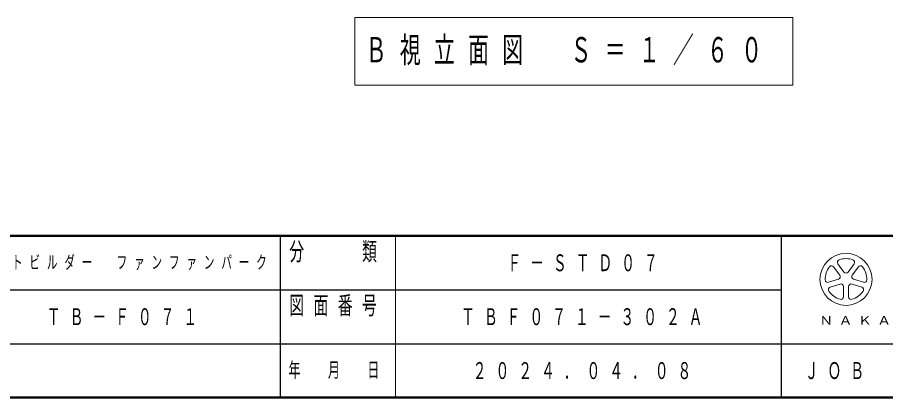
# Model space of a CAD drawing. Units: millimetres on the paper. Extents: x -385 to 0, y -594 to 267.
# Drawn here: x -169.1 to -56.4, y -297 to -247.6 of the extents above; entities that cross this region are included whole.
import ezdxf

# ---------------------------------------------------------------- set-up
doc = ezdxf.new("R2010")
doc.units = ezdxf.units.MM
doc.layers.add('1_60', color=7, linetype='Continuous', lineweight=25)
doc.layers.add('NAKAMURA図枠', color=7, linetype='Continuous', lineweight=13)
doc.layers.add('図面情報', color=7, linetype='Continuous')
doc.styles.add('ＭＳ ゴシック', font='')
doc.styles.get('ＭＳ ゴシック').set_extended_font_data('MS Gothic')

msp = doc.modelspace()

# ---------------------------------------------------------------- linework, layer by layer
at = {"layer": '1_60', "lineweight": 13}
for p, q in [((-125.274, -247.6), (-125.274, -256.4)), ((-68.474, -247.6), (-125.274, -247.6)), ((-68.474, -256.4), (-68.474, -247.6)), ((-125.274, -256.4), (-68.474, -256.4))]:
    msp.add_line(p, q, dxfattribs=at)
at = {"layer": 'NAKAMURA図枠', "lineweight": 50}
for p, q in [((-385, -276), (0, -276)), ((-385, -297), (0, -297))]:
    msp.add_line(p, q, dxfattribs=at)
at = {"layer": 'NAKAMURA図枠', "color": 211, "lineweight": 25}
for p, q in [((-135, -276), (-135, -297)), ((-70, -276), (-70, -297)), ((-187.5, -283), (-70, -283)), ((-242.5, -290), (0, -290))]:
    msp.add_line(p, q, dxfattribs=at)
at = {"layer": 'NAKAMURA図枠'}
for p, q in [((-120, -276), (-120, -297)), ((-62.39, -281.083), (-63.175, -280.003)), ((-62.629, -279.607), (-61.844, -280.687)), ((-61.298, -280.687), (-60.513, -279.607)), ((-59.967, -280.003), (-60.752, -281.083)), ((-63.828, -282.015), (-62.559, -281.603)), ((-60.583, -281.603), (-59.313, -282.015)), ((-62.35, -282.245), (-63.62, -282.657)), ((-61.908, -283.901), (-61.908, -282.566)), ((-61.233, -282.566), (-61.233, -283.901)), ((-59.522, -282.657), (-60.792, -282.245))]:
    msp.add_line(p, q, dxfattribs=at)
msp.add_circle((-61.571, -281.637), 3.375, dxfattribs=at)
for centre, radius, start, end in [((-62.356, -279.408), 0.338, 109.39847, 215.99997), ((-61.571, -281.637), 2.7, 70.60155, 109.39847), ((-60.786, -279.408), 0.338, 324, 70.60155), ((-61.571, -281.637), 2.7, 142.60154, 181.39846), ((-63.448, -280.202), 0.338, 35.99999, 142.60154), ((-59.694, -280.202), 0.338, 37.39846, 143.99995), ((-61.571, -281.637), 2.7, 358.60155, 37.39847), ((-62.663, -281.282), 0.338, 287.99998, 35.99999), ((-61.571, -280.488), 0.338, 215.99998, 324), ((-60.479, -281.282), 0.338, 143.99996, 251.99999), ((-63.933, -281.694), 0.338, 181.39848, 287.99997), ((-63.516, -282.978), 0.338, 107.99999, 214.60154), ((-62.246, -282.566), 0.338, 359.99997, 107.99999), ((-60.896, -282.566), 0.338, 71.99997, 179.99999), ((-59.626, -282.978), 0.338, 325.39847, 71.99996), ((-59.209, -281.694), 0.338, 252.00001, 358.60156), ((-61.571, -281.637), 2.7, 214.60156, 253.39848), ((-61.571, -281.637), 2.7, 286.60155, 325.39847), ((-62.246, -283.901), 0.338, 253.39847, 359.99997), ((-60.896, -283.901), 0.338, 179.99999, 286.60154)]:
    msp.add_arc(centre, radius, start, end, dxfattribs=at)

# ---------------------------------------------------------------- texts
at = {"layer": '1_60', "insert": (-123.874, -252), "char_height": 3.299, "attachment_point": 4, "style": 'ＭＳ ゴシック'}
msp.add_mtext('\\T1.64;\\W0.6;Ｂ視立面図\u3000Ｓ＝１／６０', dxfattribs=at)
at = {"layer": 'NAKAMURA図枠', "color": 4, "style": 'ＭＳ ゴシック'}
for s, insert, char_height, attachment_point in [('\\T1.64;\\W0.6;分\u3000\u3000類', (-127.5, -276.833), 2.346, 2), ('\\T1.64;\\W0.6;図面番号', (-127.5, -283.833), 2.346, 2), ('\\T1.39;\\W1.2;ＮＡＫＡＭＵＲＡ\u3000ＭＦＧ．ＣＯＲＰＯＲＡＴＩＯＮ', (-35, -287), 1.1, 5), ('\\T1.64;\\W0.6;年\u3000月\u3000日', (-127.5, -293.5), 1.906, 5), ('\\T1.64;\\W0.6;ＪＯＢ', (-62.5, -293.5), 2.199, 5)]:
    msp.add_mtext(s, dxfattribs=dict(at, insert=insert, char_height=char_height, attachment_point=attachment_point))
at = {"layer": '図面情報', "attachment_point": 4, "style": 'ＭＳ ゴシック'}
for s, insert, char_height in [('\\T1.64;\\W0.6;トットビルダー\u3000ファンファンパーク', (-174.3, -279.5), 1.686), ('\\T1.64;\\W0.6;Ｆ－ＳＴＤ０７', (-105.5, -279.5), 2.199), ('\\T1.64;\\W0.6;ＴＢ－Ｆ０７１', (-165.25, -286.5), 2.199), ('\\T1.64;\\W0.6;ＴＢＦ０７１－３０２Ａ', (-111.5, -286.5), 2.199), ('\\T1.64;\\W0.6;２０２４．０４．０８', (-110, -293.5), 2.199)]:
    msp.add_mtext(s, dxfattribs=dict(at, insert=insert, char_height=char_height))

doc.saveas('drawing.dxf')
